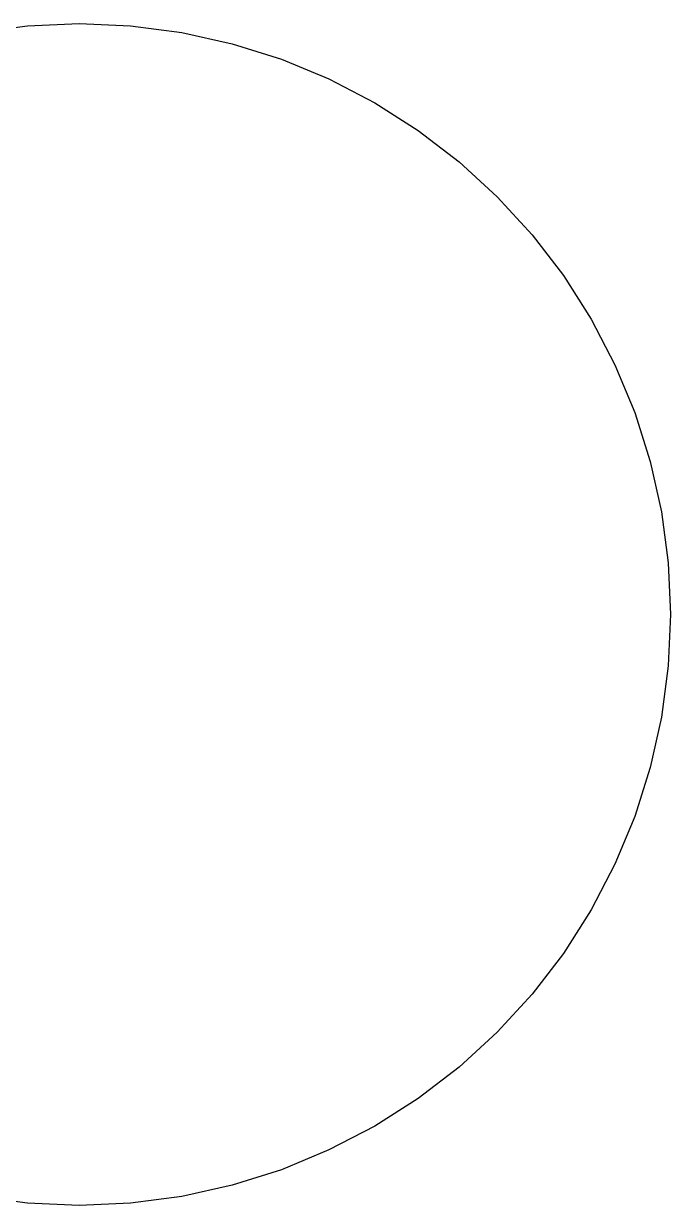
# Model space of a CAD drawing. Header units: metres. Extents: x -1448899 to 1563798, y -293564 to 398817.
# Drawn here: x 1544755 to 1561162, y 365562 to 395562 of the extents above; entities that cross this region are included whole.
import ezdxf

# ---------------------------------------------------------------- set-up
doc = ezdxf.new("R2010")
doc.units = ezdxf.units.M
for name, color, linetype in [('Z', 30, 'Continuous'), ('Газопроводы', 7, 'Continuous'), ('кадастр', 7, 'Continuous')]:
    doc.layers.add(name, color=color, linetype=linetype)

# ---------------------------------------------------------------- blocks, each defined once
blk = doc.blocks.new('A$C0BB7152E')
at = {"layer": 'Z', "linetype": 'Continuous'}
blk.add_lwpolyline([(1543557.34, 395333.96), (1544854.73, 395504.77), (1546162.06, 395561.85), (1547469.4, 395504.77), (1548766.79, 395333.96), (1550044.35, 395050.73), (1551292.37, 394657.24), (1552501.34, 394156.46), (1553662.06, 393552.23), (1554765.71, 392849.13), (1555803.88, 392052.51), (1556768.67, 391168.45), (1557652.73, 390203.66), (1558449.34, 389165.49), (1559152.45, 388061.85), (1559756.68, 386901.12), (1560257.45, 385692.15), (1560650.95, 384444.13), (1560934.18, 383166.57), (1561104.98, 381869.18), (1561162.06, 380561.85), (1561104.98, 379254.51), (1560934.18, 377957.12), (1560650.95, 376679.56), (1560257.45, 375431.54), (1559756.68, 374222.57), (1559152.45, 373061.85), (1558449.34, 371958.2), (1557652.73, 370920.03), (1556768.67, 369955.25), (1555803.88, 369071.18), (1554765.71, 368274.57), (1553662.06, 367571.47), (1552501.34, 366967.23), (1551292.37, 366466.46), (1550044.35, 366072.96), (1548766.79, 365789.73), (1547469.4, 365618.93), (1546162.06, 365561.85), (1544854.73, 365618.93), (1543557.34, 365789.73)], dxfattribs=at)
blk = doc.blocks.new('A$C0ab4c2d5')
at = {"layer": 'кадастр', "rotation": 359.5536696139991}
blk.add_blockref('A$C0BB7152E', (-1535830, -375345), dxfattribs=at)

msp = doc.modelspace()

# ---------------------------------------------------------------- block references
at = {"layer": 'Газопроводы', "rotation": 0.4463303860005405}
msp.add_blockref('A$C0ab4c2d5', (1532860, 387298), dxfattribs=at)

doc.saveas('drawing.dxf')
